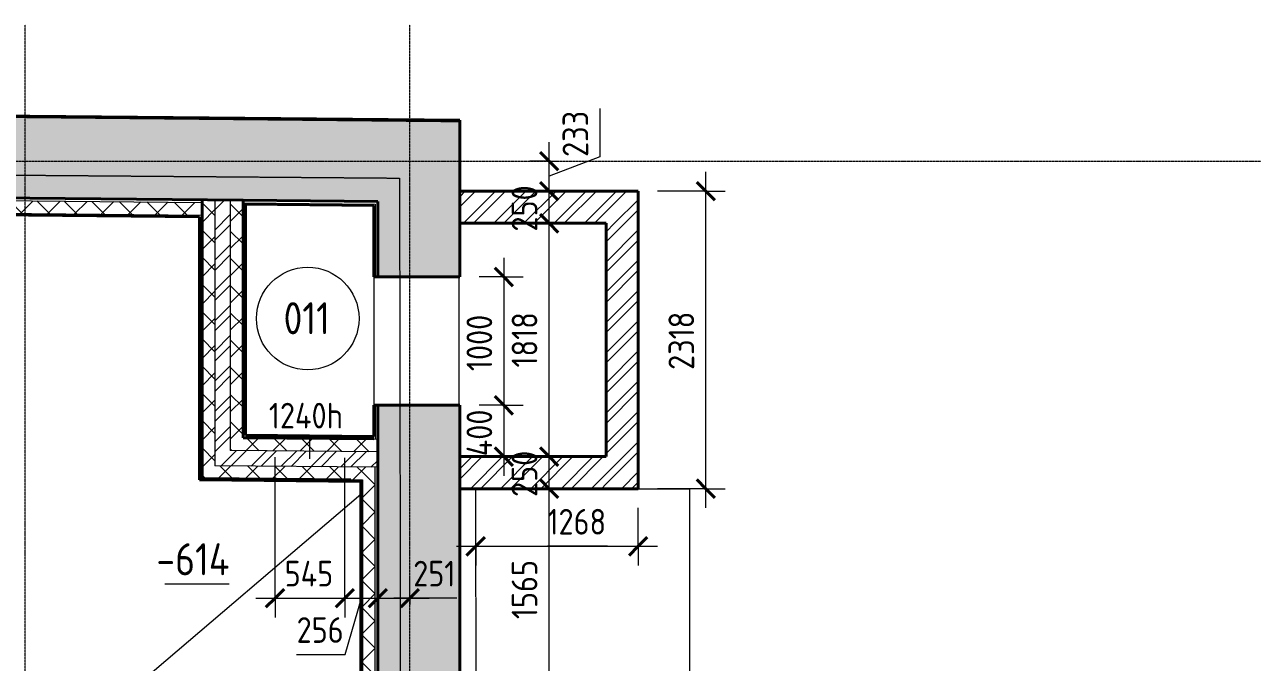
# Model space of a CAD drawing. Header units: millimetres. Extents: x -11886 to 147109, y 276 to 46084.
# Drawn here: x 555 to 10129, y 39452 to 44422 of the extents above; entities that cross this region are included whole.
import ezdxf

# ---------------------------------------------------------------- set-up
doc = ezdxf.new("R2010")
doc.units = ezdxf.units.MM
doc.linetypes.add('ADSK_Линия сетки', pattern=[25, 20, -2.5, 0, -2.5])
doc.linetypes.add('ADSK_Сверху', pattern=[4.5, 3, -1.5])
for name, color, linetype, lineweight in [('Марки', 7, 'Continuous', 20), ('Марки дверей', 7, 'Continuous', 20), ('Марки помещений', 7, 'Continuous', 20), ('Оси', 7, 'Continuous', 9), ('Перекрытие', 7, 'Continuous', 18), ('Размеры', 7, 'Continuous', 9), ('Размеры-100', 7, 'Continuous', 9), ('Стены внутренние', 7, 'Continuous', 18), ('Стены наружные', 7, 'Continuous', 18), ('Стены штриховка', 7, 'Continuous', 18)]:
    doc.layers.add(name, color=color, linetype=linetype, lineweight=lineweight)
doc.styles.add('GOST Common_1', font='GOST_Common.ttf', dxfattribs={"width": 0.9, "height": 250})
doc.styles.add('GOST Common_2', font='GOST_Common.ttf', dxfattribs={"width": 0.9, "height": 200})
doc.dimstyles.new('ADSK_Основной_2_мм_Округление_до_1_мм', dxfattribs={"dimscale": 304.8, "dimtxt": 201.142999, "dimasz": 0.463911, "dimexe": 0.492126, "dimexo": 0.492126, "dimgap": 0.098425, "dimtad": 1, "dimdec": 0, "dimdsep": 46, "dimtxsty": 'GOST Common_2', "dimblk1": 'OBLIQUE', "dimblk2": 'OBLIQUE', "dimsah": 1, "dimcen": 0.09, "dimdle": 0.492126, "dimazin": 2, "dimtfac": 1, "dimtdec": 4, "dimtix": 1, "dimtmove": 0, "dimatfit": 3, "dimfxl": 1, "dimtvp": 1, "dimtolj": 1, "dimtzin": 0, "dimlwd": 20, "dimlwe": 20, "dimarcsym": 2})
doc.dimstyles.new('ADSK_Основной_2_мм_Округление_до_1_мм_1', dxfattribs={"dimscale": 304.8, "dimtxt": 201.142999, "dimasz": 0.463911, "dimexe": 0.492126, "dimexo": 0.492126, "dimgap": 0.098425, "dimtad": 1, "dimdec": 0, "dimdsep": 46, "dimtxsty": 'GOST Common_2', "dimblk1": 'OBLIQUE', "dimblk2": 'OBLIQUE', "dimsah": 1, "dimcen": 0.09, "dimdle": 0.492126, "dimazin": 2, "dimtfac": 1, "dimtdec": 4, "dimtix": 1, "dimtmove": 1, "dimatfit": 3, "dimfxl": 1, "dimtvp": 1, "dimtolj": 1, "dimtzin": 0, "dimlwd": 20, "dimlwe": 20, "dimarcsym": 2})
pattern_1 = [(45, (0, 0), (-106.066, 106.066), []), (135, (0, 0), (-106.066, -106.066), [])]
pattern_2 = [(45, (0, 0), (-117.8655, 117.8655), []), (45, (78.58, 0), (-117.8655, 117.8655), [])]

# ---------------------------------------------------------------- blocks, each defined once
blk = doc.blocks.new('ADSK_Марка_Помещение_ОдноЗначение - Номер-247393-00 План подвала кладочный')
at = {"layer": 'Марки помещений'}
blk.add_circle((0, 0), 4, dxfattribs=at)
blk = doc.blocks.new('ADSK_Марка_Перекрытие - Отметка низа-2041711-00 План подвала кладочный')
at = {"layer": 'Марки'}
blk.add_line((-2.5, 0), (2.5, 0), dxfattribs=at)
blk = doc.blocks.new('DIMBLOCK19-00 План подвала кладочный')
at = {"layer": 'Размеры-100', "lineweight": 20}
for p, q in [((2508.4, 39952.2), (2508.4, 41050.3)), ((3053.3, 39952.2), (3053.3, 41045)), ((2358.4, 39952.2), (3053.3, 39952.2)), ((2508.4, 39952.2), (2508.4, 39802.2)), ((3053.3, 39952.2), (3053.3, 39802.2))]:
    blk.add_line(p, q, dxfattribs=at)
at = {"layer": 'Размеры-100', "lineweight": 40}
for p, q in [((2508.4, 39952.2), (2579.1, 40022.9)), ((3053.3, 39952.2), (3124, 40022.9)), ((2508.4, 39952.2), (2437.7, 39881.5)), ((3053.3, 39952.2), (2982.6, 39881.5))]:
    blk.add_line(p, q, dxfattribs=at)
at = {"layer": 'Размеры-100', "color": 0, "lineweight": 20, "insert": (2583.1, 40243.5), "char_height": 200, "width": 474.561, "attachment_point": 1, "line_spacing_factor": 1.022761, "style": 'GOST Common_2'}
blk.add_mtext('545', dxfattribs=at)
blk = doc.blocks.new('_Oblique')
at = {"color": 0, "linetype": 'ByBlock', "lineweight": -2}
blk.add_line((-0.5, -0.5), (0.5, 0.5), dxfattribs=at)
blk = doc.blocks.new('DIMBLOCK20-00 План подвала кладочный')
at = {"layer": 'Размеры-100', "lineweight": 20}
for p, q in [((3053.3, 39952.2), (3053.3, 41045)), ((3309.3, 39952.2), (3309.3, 41042.5)), ((3053.3, 39952.2), (3309.3, 39952.2)), ((3053.3, 39952.2), (3053.3, 39802.2)), ((3055.3, 39512.9), (3181.3, 39952.2)), ((3309.3, 39952.2), (3309.3, 39802.2)), ((2676.8, 39512.9), (3055.3, 39512.9))]:
    blk.add_line(p, q, dxfattribs=at)
at = {"layer": 'Размеры-100', "lineweight": 40}
for p, q in [((3053.3, 39952.2), (3124, 40022.9)), ((3309.3, 39952.2), (3380, 40022.9)), ((3053.3, 39952.2), (2982.6, 39881.5)), ((3309.3, 39952.2), (3238.6, 39881.5))]:
    blk.add_line(p, q, dxfattribs=at)
at = {"layer": 'Размеры-100', "color": 0, "lineweight": 20, "insert": (2676.8, 39804.2), "char_height": 200, "width": 454.106, "attachment_point": 1, "line_spacing_factor": 1.022761, "style": 'GOST Common_2'}
blk.add_mtext('256', dxfattribs=at)
blk = doc.blocks.new('DIMBLOCK21-00 План подвала кладочный')
at = {"layer": 'Размеры-100', "lineweight": 20}
for p, q in [((3309.3, 39952.2), (3309.3, 41042.5)), ((3559.9, 39952.2), (3559.9, 40102.2)), ((3309.3, 39952.2), (3709.9, 39952.2)), ((3309.3, 39952.2), (3309.3, 39802.2)), ((3586, 39952.2), (3434.6, 39952.2)), ((3559.9, 39952.2), (3559.9, 39902.2)), ((3926.9, 39952.2), (3586, 39952.2))]:
    blk.add_line(p, q, dxfattribs=at)
at = {"layer": 'Размеры-100', "lineweight": 40}
for p, q in [((3309.3, 39952.2), (3380, 40022.9)), ((3559.9, 39952.2), (3630.6, 40022.9)), ((3309.3, 39952.2), (3238.6, 39881.5)), ((3559.9, 39952.2), (3489.2, 39881.5))]:
    blk.add_line(p, q, dxfattribs=at)
at = {"layer": 'Размеры-100', "color": 0, "lineweight": 20, "insert": (3586, 40243.5), "char_height": 200, "width": 409.104, "attachment_point": 1, "line_spacing_factor": 1.022761, "style": 'GOST Common_2'}
blk.add_mtext('251', dxfattribs=at)
blk = doc.blocks.new('DIMBLOCK36-00 План подвала кладочный')
at = {"layer": 'Размеры-100', "lineweight": 20}
for p, q in [((4645.1, 40805.3), (4495.1, 40805.3)), ((4645.1, 39240.3), (4645.1, 40805.3)), ((4645.1, 40805.3), (4695.1, 40805.3)), ((4645.1, 39240.3), (4495.1, 39240.3)), ((4645.1, 39240.3), (5381.3, 39240.3))]:
    blk.add_line(p, q, dxfattribs=at)
at = {"layer": 'Размеры-100', "lineweight": 40}
for p, q in [((4645.1, 40805.3), (4574.4, 40876)), ((4645.1, 40805.3), (4715.8, 40734.6)), ((4645.1, 39240.3), (4574.4, 39311)), ((4645.1, 39240.3), (4715.8, 39169.6))]:
    blk.add_line(p, q, dxfattribs=at)
at = {"layer": 'Размеры-100', "color": 0, "lineweight": 20, "insert": (4353.7, 39789.3), "char_height": 200, "width": 560.473, "attachment_point": 1, "rotation": 90, "line_spacing_factor": 1.022761, "style": 'GOST Common_2'}
blk.add_mtext('1565', dxfattribs=at)
blk = doc.blocks.new('DIMBLOCK37-00 План подвала кладочный')
at = {"layer": 'Размеры-100', "lineweight": 40}
for p, q in [((4645.1, 41055.3), (4574.4, 41126)), ((4645.1, 41055.3), (4715.8, 40984.6)), ((4645.1, 40805.3), (4574.4, 40876)), ((4645.1, 40805.3), (4715.8, 40734.6))]:
    blk.add_line(p, q, dxfattribs=at)
at = {"layer": 'Размеры-100', "lineweight": 20}
for p, q in [((4645.1, 41055.3), (4495.1, 41055.3)), ((4645.1, 40805.3), (4645.1, 41055.3)), ((4645.1, 41055.3), (4695.1, 41055.3)), ((4645.1, 40805.3), (4495.1, 40805.3)), ((4645.1, 40805.3), (4695.1, 40805.3))]:
    blk.add_line(p, q, dxfattribs=at)
at = {"layer": 'Размеры-100', "color": 0, "lineweight": 20, "insert": (4353.7, 40741.1), "char_height": 200, "width": 454.106, "attachment_point": 1, "rotation": 90, "line_spacing_factor": 1.022761, "style": 'GOST Common_2'}
blk.add_mtext('250', dxfattribs=at)
blk = doc.blocks.new('DIMBLOCK38-00 План подвала кладочный')
at = {"layer": 'Размеры-100', "lineweight": 40}
for p, q in [((4645.1, 42873.5), (4574.4, 42944.2)), ((4645.1, 42873.5), (4715.8, 42802.8)), ((4645.1, 41055.3), (4574.4, 41126)), ((4645.1, 41055.3), (4715.8, 40984.6))]:
    blk.add_line(p, q, dxfattribs=at)
at = {"layer": 'Размеры-100', "lineweight": 20}
for p, q in [((4645.1, 42873.5), (4495.1, 42873.5)), ((4645.1, 41055.3), (4645.1, 42873.5)), ((4645.1, 42873.5), (4695.1, 42873.5)), ((4645.1, 41055.3), (4495.1, 41055.3)), ((4645.1, 41055.3), (4695.1, 41055.3))]:
    blk.add_line(p, q, dxfattribs=at)
at = {"layer": 'Размеры-100', "color": 0, "lineweight": 20, "insert": (4353.7, 41749.6), "char_height": 200, "width": 515.472, "attachment_point": 1, "rotation": 90, "line_spacing_factor": 1.022761, "style": 'GOST Common_2'}
blk.add_mtext('1818', dxfattribs=at)
blk = doc.blocks.new('DIMBLOCK39-00 План подвала кладочный')
at = {"layer": 'Размеры-100', "lineweight": 40}
for p, q in [((4645.1, 43123.5), (4574.4, 43194.2)), ((4645.1, 43123.5), (4715.8, 43052.8)), ((4645.1, 42873.5), (4574.4, 42944.2)), ((4645.1, 42873.5), (4715.8, 42802.8))]:
    blk.add_line(p, q, dxfattribs=at)
at = {"layer": 'Размеры-100', "lineweight": 20}
for p, q in [((4645.1, 43123.5), (4495.1, 43123.5)), ((4645.1, 42873.5), (4645.1, 43123.5)), ((4645.1, 43123.5), (4695.1, 43123.5)), ((4645.1, 42873.5), (4495.1, 42873.5)), ((4645.1, 42873.5), (4695.1, 42873.5))]:
    blk.add_line(p, q, dxfattribs=at)
at = {"layer": 'Размеры-100', "color": 0, "lineweight": 20, "insert": (4353.7, 42809.2), "char_height": 200, "width": 454.106, "attachment_point": 1, "rotation": 90, "line_spacing_factor": 1.022761, "style": 'GOST Common_2'}
blk.add_mtext('250', dxfattribs=at)
blk = doc.blocks.new('DIMBLOCK40-00 План подвала кладочный')
at = {"layer": 'Размеры-100', "lineweight": 20}
for p, q in [((5041.7, 43769), (5041.7, 43390.6)), ((4645.1, 43123.5), (4645.1, 43506.8)), ((5041.7, 43390.6), (4645.1, 43240.1)), ((4645.1, 43356.8), (4495.1, 43356.8)), ((4645.1, 43356.8), (4695.1, 43356.8)), ((4645.1, 43123.5), (4495.1, 43123.5)), ((4645.1, 43123.5), (4695.1, 43123.5))]:
    blk.add_line(p, q, dxfattribs=at)
at = {"layer": 'Размеры-100', "lineweight": 40}
for p, q in [((4645.1, 43356.8), (4574.4, 43427.5)), ((4645.1, 43356.8), (4715.8, 43286.1)), ((4645.1, 43123.5), (4574.4, 43194.2)), ((4645.1, 43123.5), (4715.8, 43052.8))]:
    blk.add_line(p, q, dxfattribs=at)
at = {"layer": 'Размеры-100', "color": 0, "lineweight": 20, "insert": (4750.4, 43390.6), "char_height": 200, "width": 454.106, "attachment_point": 1, "rotation": 90, "line_spacing_factor": 1.022761, "style": 'GOST Common_2'}
blk.add_mtext('233', dxfattribs=at)
blk = doc.blocks.new('DIMBLOCK72-00 План подвала кладочный')
at = {"layer": 'Размеры-100', "lineweight": 40}
for p, q in [((5867.9, 43123.5), (5797.2, 43194.2)), ((5867.9, 43123.5), (5938.6, 43052.8)), ((5867.9, 40805.3), (5797.2, 40876)), ((5867.9, 40805.3), (5938.6, 40734.6))]:
    blk.add_line(p, q, dxfattribs=at)
at = {"layer": 'Размеры-100', "lineweight": 20}
for p, q in [((5867.9, 40655.3), (5867.9, 43273.5)), ((5867.9, 43123.5), (5490.4, 43123.5)), ((5867.9, 43123.5), (6017.9, 43123.5)), ((5867.9, 40805.3), (5490.4, 40805.3)), ((5867.9, 40805.3), (6017.9, 40805.3))]:
    blk.add_line(p, q, dxfattribs=at)
at = {"layer": 'Размеры-100', "color": 0, "lineweight": 20, "insert": (5576.5, 41730.9), "char_height": 200, "width": 560.473, "attachment_point": 1, "rotation": 90, "line_spacing_factor": 1.022761, "style": 'GOST Common_2'}
blk.add_mtext('2318', dxfattribs=at)
blk = doc.blocks.new('DIMBLOCK73-00 План подвала кладочный')
at = {"layer": 'Размеры-100', "lineweight": 20}
for p, q in [((4072.9, 40356.5), (4072.9, 40655.3)), ((5340.4, 40356.5), (5340.4, 40655.3)), ((3922.9, 40356.5), (5490.4, 40356.5)), ((4072.9, 40356.5), (4072.9, 40206.5)), ((4632.9, 40356.5), (4706.6, 40356.5)), ((5100, 40356.5), (4632.9, 40356.5)), ((5340.4, 40356.5), (5340.4, 40206.5))]:
    blk.add_line(p, q, dxfattribs=at)
at = {"layer": 'Размеры-100', "lineweight": 40}
for p, q in [((4072.9, 40356.5), (4143.6, 40427.2)), ((5340.4, 40356.5), (5411.1, 40427.2)), ((4072.9, 40356.5), (4002.2, 40285.8)), ((5340.4, 40356.5), (5269.7, 40285.8))]:
    blk.add_line(p, q, dxfattribs=at)
at = {"layer": 'Размеры-100', "color": 0, "lineweight": 20, "insert": (4632.9, 40647.8), "char_height": 200, "width": 560.473, "attachment_point": 1, "line_spacing_factor": 1.022761, "style": 'GOST Common_2'}
blk.add_mtext('1268', dxfattribs=at)
blk = doc.blocks.new('DIMBLOCK201-00 План подвала кладочный')
at = {"layer": 'Размеры-100', "lineweight": 20}
for p, q in [((4293.1, 42605.3), (4293.1, 41455.3)), ((4293.1, 42455.3), (4099.3, 42455.3)), ((4293.1, 42455.3), (4443.1, 42455.3)), ((4293.1, 41455.3), (4099.3, 41455.3)), ((4293.1, 41455.3), (4443.1, 41455.3))]:
    blk.add_line(p, q, dxfattribs=at)
at = {"layer": 'Размеры-100', "lineweight": 40}
for p, q in [((4293.1, 42455.3), (4222.4, 42526)), ((4293.1, 42455.3), (4363.8, 42384.6)), ((4293.1, 41455.3), (4222.4, 41526)), ((4293.1, 41455.3), (4363.8, 41384.6))]:
    blk.add_line(p, q, dxfattribs=at)
at = {"layer": 'Размеры-100', "color": 0, "lineweight": 20, "insert": (4001.7, 41721.8), "char_height": 200, "width": 560.473, "attachment_point": 1, "rotation": 90, "line_spacing_factor": 1.022761, "style": 'GOST Common_2'}
blk.add_mtext('1000', dxfattribs=at)
blk = doc.blocks.new('DIMBLOCK202-00 План подвала кладочный')
at = {"layer": 'Размеры-100', "lineweight": 40}
for p, q in [((4293.1, 41455.3), (4222.4, 41526)), ((4293.1, 41455.3), (4363.8, 41384.6)), ((4293.1, 41055.3), (4222.4, 41126)), ((4293.1, 41055.3), (4363.8, 40984.6))]:
    blk.add_line(p, q, dxfattribs=at)
at = {"layer": 'Размеры-100', "lineweight": 20}
for p, q in [((4293.1, 41455.3), (4099.3, 41455.3)), ((4293.1, 41455.3), (4293.1, 40905.3)), ((4293.1, 41455.3), (4443.1, 41455.3)), ((4293.1, 41055.3), (4243.1, 41055.3)), ((4293.1, 41055.3), (4443.1, 41055.3))]:
    blk.add_line(p, q, dxfattribs=at)
at = {"layer": 'Размеры-100', "color": 0, "lineweight": 20, "insert": (4001.7, 41057.6), "char_height": 200, "width": 474.561, "attachment_point": 1, "rotation": 90, "line_spacing_factor": 1.022761, "style": 'GOST Common_2'}
blk.add_mtext('400', dxfattribs=at)

msp = doc.modelspace()

# ---------------------------------------------------------------- hatches: boundary and pattern name
at = {"layer": 'Стены внутренние', "lineweight": 9}
h = msp.add_hatch(dxfattribs=at)
h.set_pattern_fill('FP_1', color=256, style=0, pattern_type=2)
h.set_pattern_definition(pattern_1)
h.paths.add_polyline_path([(1939.32, 42935.83), (1939.32, 43035.83), (-5543.84, 43108.03), (-5543.84, 43008.02), (1919.32, 42936.02)])
h = msp.add_hatch(dxfattribs=at)
h.set_pattern_fill('FP_1', color=256, style=0, pattern_type=2)
h.set_pattern_definition(pattern_1)
h.paths.add_polyline_path([(2039.32, 40984.77), (2039.32, 43054.87), (1939.32, 43055.83), (1939.32, 40985.73)])
h = msp.add_hatch(dxfattribs=at)
h.set_pattern_fill('FP_3', color=256, style=0, pattern_type=2)
h.set_pattern_definition(pattern_2)
h.paths.add_polyline_path([(2159.32, 41103.62), (2159.32, 43053.71), (2039.32, 43054.87), (2039.32, 41104.78), (2076.03, 41104.42)])
h = msp.add_hatch(dxfattribs=at)
h.set_pattern_fill('FP_1', color=256, style=0, pattern_type=2)
h.set_pattern_definition(pattern_1)
h.paths.add_polyline_path([(2259.32, 41202.66), (2259.32, 43052.74), (2159.32, 43053.71), (2159.32, 41203.62)])
h = msp.add_hatch(dxfattribs=at)
h.set_pattern_fill('FP_1', color=256, style=0, pattern_type=2)
h.set_pattern_definition(pattern_1)
h.paths.add_polyline_path([(3309.32, 41092.52), (3309.32, 41192.53), (2159.32, 41203.62), (2159.32, 41103.62), (3216.23, 41093.42)])
h = msp.add_hatch(dxfattribs=at)
h.set_pattern_fill('FP_3', color=256, style=0, pattern_type=2)
h.set_pattern_definition(pattern_2)
h.paths.add_polyline_path([(3309.32, 40972.52), (3309.32, 41092.52), (2039.32, 41104.78), (2039.32, 40984.77), (3289.32, 40972.71)])
h = msp.add_hatch(dxfattribs=at)
h.set_pattern_fill('FP_1', color=256, style=0, pattern_type=2)
h.set_pattern_definition(pattern_1)
h.paths.add_polyline_path([(3189.32, 40873.67), (3189.32, 40973.67), (1939.32, 40985.73), (1939.32, 40885.73), (3179.32, 40873.77)])
h = msp.add_hatch(dxfattribs=at)
h.set_pattern_fill('FP_1', color=256, style=0, pattern_type=2)
h.set_pattern_definition(pattern_1)
h.paths.add_polyline_path([(3289.32, 37252.24), (3289.32, 40972.71), (3189.32, 40973.67), (3189.32, 37253.22), (3216.23, 37252.95)])
at = {"layer": 'Стены наружные', "true_color": 0xc0c0c0}
h = msp.add_hatch(color=9, dxfattribs=at)
h.paths.add_polyline_path([(3309.32, 43042.61), (3309.32, 43682.64), (-618.28, 43720.54), (-624.45, 43080.57), (3216.23, 43043.51)])
h.paths.add_polyline_path([(-1755.9, 43091.48), (-1749.73, 43731.45), (-5663.84, 43769.22), (-5663.84, 43129.19), (-2484.77, 43098.52)])
h = msp.add_hatch(color=9, dxfattribs=at)
h.paths.add_polyline_path([(3949.32, 28507.58), (3949.32, 33826.2), (3309.32, 33826.2), (3309.32, 28514.44), (3653.15, 28510.75)])
h.paths.add_polyline_path([(3949.32, 34796.2), (3949.32, 41455.32), (3309.32, 41455.32), (3309.32, 34796.2), (3879.32, 34796.2)])
h.paths.add_polyline_path([(3949.32, 42455.32), (3949.32, 43676.47), (3309.32, 43682.64), (3309.32, 42455.32)])
at = {"layer": 'Стены наружные', "lineweight": 9}
h = msp.add_hatch(dxfattribs=at)
h.set_pattern_fill('FP_3', color=256, style=0, pattern_type=2)
h.set_pattern_definition(pattern_2)
h.paths.add_polyline_path([(5340.42, 42873.46), (5340.42, 43123.46), (3949.32, 43123.46), (3949.32, 42873.46), (5090.42, 42873.46)])
h = msp.add_hatch(dxfattribs=at)
h.set_pattern_fill('FP_3', color=256, style=0, pattern_type=2)
h.set_pattern_definition(pattern_2)
h.paths.add_polyline_path([(5340.42, 40805.32), (5340.42, 42873.46), (5090.42, 42873.46), (5090.42, 40805.32)])
h = msp.add_hatch(dxfattribs=at)
h.set_pattern_fill('FP_3', color=256, style=0, pattern_type=2)
h.set_pattern_definition(pattern_2)
h.paths.add_polyline_path([(5090.42, 40805.32), (5090.42, 41055.32), (3949.32, 41055.32), (3949.32, 40805.32)])

# ---------------------------------------------------------------- linework, layer by layer
at = {"layer": 'Марки дверей'}
msp.add_line((2779.32, 41037.63), (2779.32, 41215.01), dxfattribs=at)
at = {"layer": 'Оси', "linetype": 'ADSK_Линия сетки'}
for p, q in [((559.91, 1075.56), (559.91, 44421.85)), ((3559.91, 1075.56), (3559.91, 44421.85)), ((-11086.22, 43356.79), (57141.72, 43356.79))]:
    msp.add_line(p, q, dxfattribs=at)
at = {"layer": 'Перекрытие', "color": 9, "linetype": 'ADSK_Сверху', "true_color": 0xc2c2c2}
for p, q in [((-5808.19, 43298.15), (3479, 43225.54)), ((3479, 43225.54), (3489.39, 36875.28))]:
    msp.add_line(p, q, dxfattribs=at)
at = {"layer": 'Перекрытие', "color": 136, "true_color": 0x008080}
for p, q in [((3279.32, 43012.89), (2279.32, 43022.31)), ((3281.9, 41455.32), (3280.26, 42455.32)), ((3177.32, 40760.13), (559.91, 38531.74))]:
    msp.add_line(p, q, dxfattribs=at)
at = {"layer": 'Перекрытие', "color": 9, "linetype": 'ADSK_Сверху', "true_color": 0xaad4d4}
for p, q in [((4078.76, 38805.32), (4072.86, 40805.32)), ((4072.86, 40805.32), (5741.26, 40805.32)), ((5741.26, 40805.32), (5741.26, 39240.32))]:
    msp.add_line(p, q, dxfattribs=at)
at = {"layer": 'Стены внутренние', "lineweight": 40}
for p, q in [((2259.32, 43052.74), (-5663.84, 43129.19)), ((-5531.84, 42995.91), (1919.32, 42924.02)), ((1939.32, 43055.83), (1939.32, 40885.73)), ((2259.32, 41202.66), (2259.32, 43052.74)), ((2279.32, 43022.55), (3279.32, 43012.9)), ((2279.32, 41222.47), (2279.32, 43022.55)), ((3279.32, 43012.9), (3279.32, 42455.32)), ((3309.32, 42455.32), (3309.32, 43042.61)), ((1919.32, 42924.02), (1919.32, 40873.92)), ((3279.32, 42455.32), (3309.32, 42455.32)), ((3309.32, 41455.32), (3279.32, 41455.32)), ((3279.32, 41455.32), (3279.32, 41212.82)), ((3309.32, 41192.53), (3309.32, 41455.32)), ((3279.32, 41192.82), (2259.32, 41202.66)), ((3279.32, 41212.82), (2279.32, 41222.47)), ((1939.32, 40885.73), (3099.72, 40874.53)), ((1919.32, 40873.92), (3177.32, 40861.78)), ((3177.32, 40861.78), (3177.32, 37265.33))]:
    msp.add_line(p, q, dxfattribs=at)
at = {"layer": 'Стены наружные', "color": 253, "linetype": 'ADSK_Сверху', "true_color": 0xaaaaaa}
for p, q in [((3943.5, 43663.9), (-6278.75, 43762.53)), ((3943.5, 20918.63), (3943.5, 43663.9))]:
    msp.add_line(p, q, dxfattribs=at)
at = {"layer": 'Стены наружные', "lineweight": 40}
for p, q in [((3949.32, 43676.47), (-618.28, 43720.54)), ((3949.32, 42455.32), (3949.32, 43676.47)), ((5340.42, 43123.46), (3949.32, 43123.46)), ((5340.42, 40805.32), (5340.42, 43123.46)), ((2259.32, 43052.74), (3309.32, 43042.61)), ((3949.32, 42873.46), (5090.42, 42873.46)), ((5090.42, 42873.46), (5090.42, 41055.32)), ((3309.32, 42455.32), (3949.32, 42455.32)), ((3949.32, 41455.32), (3309.32, 41455.32)), ((3949.32, 39239.88), (3949.32, 41455.32)), ((3309.32, 41192.53), (3309.32, 37132.04)), ((5090.42, 41055.32), (3949.32, 41055.32)), ((3949.32, 40805.32), (5340.42, 40805.32))]:
    msp.add_line(p, q, dxfattribs=at)
at = {"layer": 'Стены штриховка'}
for p, q in [((-5643.84, 43108.99), (1939.32, 43035.83)), ((-5543.84, 43008.02), (1939.32, 42935.83)), ((-5533.84, 42997.93), (1919.32, 42926.02)), ((2039.32, 43054.87), (2039.32, 40984.77)), ((2159.32, 43053.71), (2159.32, 41103.62)), ((2259.32, 43032.74), (3289.32, 43022.8)), ((2279.32, 43022.55), (2279.32, 43032.55)), ((3289.32, 43022.8), (3289.32, 42455.32)), ((3289.32, 41455.32), (3289.32, 41192.72)), ((3279.32, 41192.82), (3309.32, 41192.53)), ((3309.32, 41092.52), (2159.32, 41103.62)), ((3309.32, 40972.52), (2039.32, 40984.77)), ((3289.32, 37152.24), (3289.32, 40972.71)), ((3177.32, 40863.78), (1919.32, 40875.92)), ((3099.72, 40874.53), (3189.32, 40873.67)), ((3189.32, 40863.67), (3177.32, 40863.78)), ((3189.32, 40861.67), (3177.32, 40861.78)), ((3179.32, 37263.31), (3179.32, 40861.77)), ((3189.32, 40873.67), (3189.32, 37253.22))]:
    msp.add_line(p, q, dxfattribs=at)

# ---------------------------------------------------------------- block references
at = {"layer": 'Марки', "xscale": 99.99999999999993, "yscale": 99.99999999999993, "zscale": 99.99999999999993}
msp.add_blockref('ADSK_Марка_Перекрытие - Отметка низа-2041711-00 План подвала кладочный', (1900.34, 40062.79), dxfattribs=at)
at = {"layer": 'Марки помещений', "xscale": 99.99999999999993, "yscale": 99.99999999999993, "zscale": 99.99999999999993}
msp.add_blockref('ADSK_Марка_Помещение_ОдноЗначение - Номер-247393-00 План подвала кладочный', (2763.17, 42130.9), dxfattribs=at)

# ---------------------------------------------------------------- texts
at = {"layer": 'Марки', "lineweight": 9, "insert": (1583.26, 40380.63), "char_height": 250, "width": 743.1643, "attachment_point": 1, "style": 'GOST Common_1'}
msp.add_mtext('-614', dxfattribs=at)
at = {"layer": 'Марки дверей', "lineweight": 9, "insert": (2460.72, 41474.58), "char_height": 200, "width": 764.8099, "attachment_point": 1, "style": 'GOST Common_2'}
msp.add_mtext('1240h', dxfattribs=at)
at = {"layer": 'Марки помещений', "lineweight": 9, "insert": (2574.61, 42258.62), "char_height": 250, "width": 468.9872, "attachment_point": 1, "style": 'GOST Common_1'}
msp.add_mtext('011', dxfattribs=at)

# ---------------------------------------------------------------- dimensions: what is measured, and where the dimension line sits
at = {"layer": 'Размеры', "lineweight": 20}
dim = msp.add_linear_dim(base=(4645.1, 43356.79), p1=(4545.12, 43123.46), p2=(4545.12, 43356.79), angle=90, dimstyle='ADSK_Основной_2_мм_Округление_до_1_мм_1', override={"dimpost": '<>', "dimfxl": 233.328692}, dxfattribs=at)
dim.commit()
dim.dimension.update_dxf_attribs({"geometry": 'DIMBLOCK40-00 План подвала кладочный', "text_midpoint": (4883.69, 43617.63), "dimtype": 160, "text_rotation": 90})
for base, p1, p2, override, picture, middle in [((4645.1, 43123.46), (4545.12, 42873.46), (4545.12, 43123.46), {"dimpost": '<>', "dimfxl": 250}, 'DIMBLOCK39-00 План подвала кладочный', (4515.1, 42998.46)), ((5867.86, 43123.46), (5340.42, 40805.32), (5340.42, 43123.46), {"dimpost": '<>', "dimfxl": 2318.144573}, 'DIMBLOCK72-00 План подвала кладочный', (5737.86, 41964.39)), ((4645.1, 42873.46), (4545.12, 41055.32), (4545.12, 42873.46), {"dimpost": '<>', "dimfxl": 1818.144573}, 'DIMBLOCK38-00 План подвала кладочный', (4515.1, 41964.39)), ((4293.07, 41455.32), (3949.32, 42455.32), (3949.32, 41455.32), {"dimpost": '<>', "dimfxl": 1000}, 'DIMBLOCK201-00 План подвала кладочный', (4163.07, 41955.32)), ((4293.07, 41055.32), (3949.32, 41455.32), (4393.05, 41055.32), {"dimpost": '<>', "dimfxl": 597.41206}, 'DIMBLOCK202-00 План подвала кладочный', (4163.07, 41255.32)), ((4645.1, 41055.32), (4545.12, 40805.32), (4545.12, 41055.32), {"dimpost": '<>', "dimfxl": 250}, 'DIMBLOCK37-00 План подвала кладочный', (4515.1, 40930.32)), ((4645.1, 40805.32), (5531.26, 39240.32), (4545.12, 40805.32), {"dimpost": '<>', "dimfxl": 1849.780932}, 'DIMBLOCK36-00 План подвала кладочный', (4515.1, 40022.82))]:
    dim = msp.add_linear_dim(base=base, p1=p1, p2=p2, angle=90, dimstyle='ADSK_Основной_2_мм_Округление_до_1_мм', override=override, dxfattribs=at)
    dim.commit()
    dim.dimension.update_dxf_attribs({"geometry": picture, "text_midpoint": middle})
dim = msp.add_linear_dim(base=(3053.35, 39952.17), p1=(2508.37, 41200.25), p2=(3053.35, 41195), dimstyle='ADSK_Основной_2_мм_Округление_до_1_мм', override={"dimpost": '<>', "dimfxl": 545}, dxfattribs=at)
dim.commit()
dim.dimension.update_dxf_attribs({"geometry": 'DIMBLOCK19-00 План подвала кладочный', "text_midpoint": (2780.86, 40082.17)})
for base, p1, p2, override, picture, middle in [((3309.32, 39952.17), (3053.35, 41195), (3309.32, 41192.53), {"dimpost": '<>', "dimfxl": 255.980948}, 'DIMBLOCK20-00 План подвала кладочный', (2903.9, 39670.91)), ((3559.91, 39952.17), (3309.32, 41192.53), (3559.91, 40052.16), {"dimpost": '<>', "dimfxl": 1167.579875}, 'DIMBLOCK21-00 План подвала кладочный', (3790.51, 40110.2)), ((5340.42, 40356.47), (4072.86, 40805.32), (5340.42, 40805.32), {"dimpost": '<>', "dimfxl": 1267.563048}, 'DIMBLOCK73-00 План подвала кладочный', (4913.16, 40514.51))]:
    dim = msp.add_linear_dim(base=base, p1=p1, p2=p2, dimstyle='ADSK_Основной_2_мм_Округление_до_1_мм_1', override=override, dxfattribs=at)
    dim.commit()
    dim.dimension.update_dxf_attribs({"geometry": picture, "text_midpoint": middle, "dimtype": 160})

doc.saveas('drawing.dxf')
